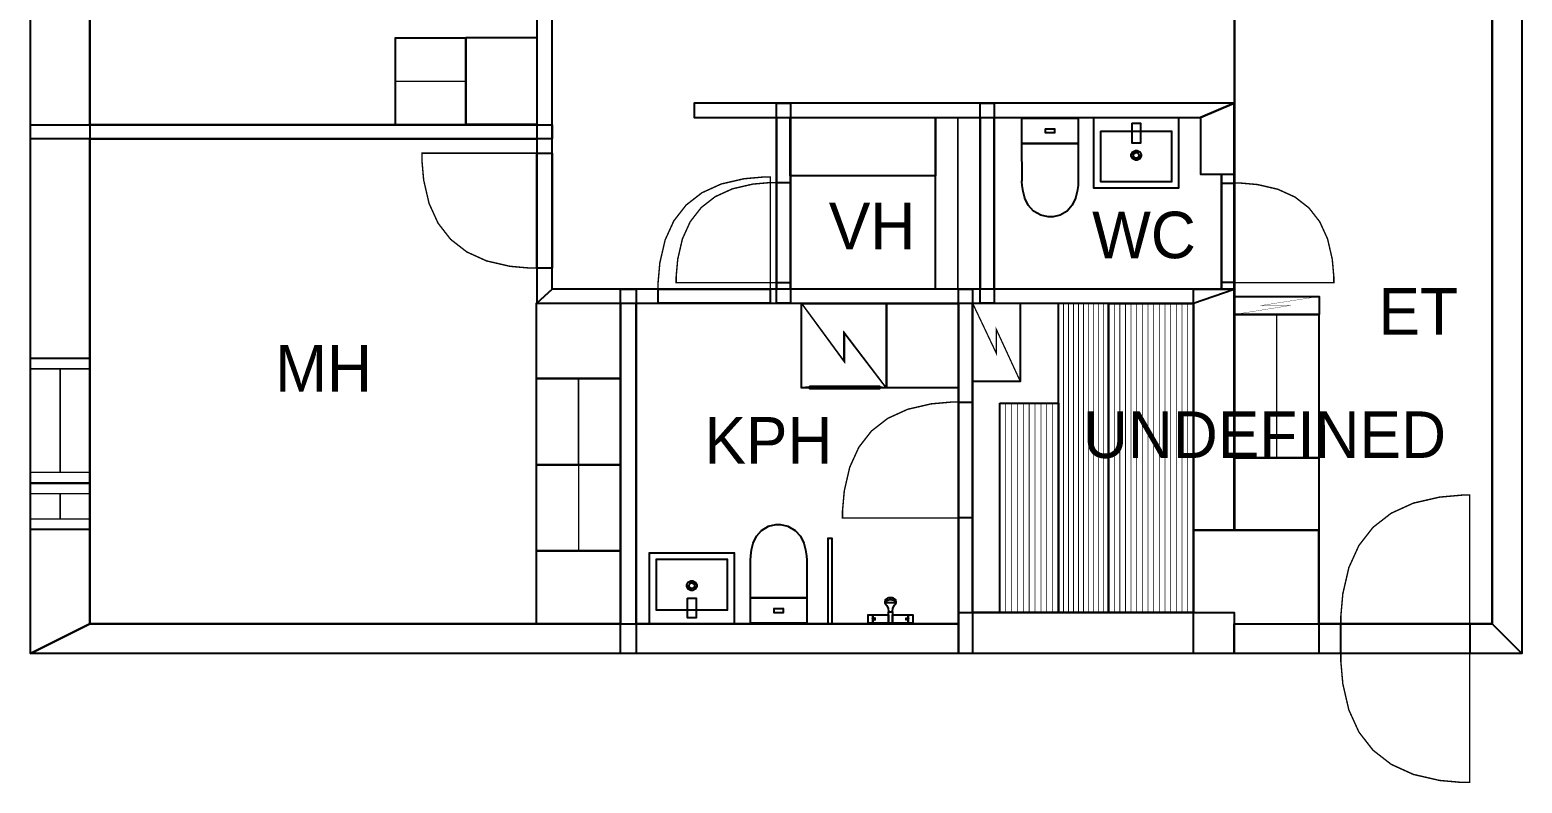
# Model space of a CAD drawing. Extents: x 0.4 to 11.5, y 0 to 12.5.
# Drawn here: x 0.43 to 11.45, y 0 to 5.57 of the extents above; entities that cross this region are included whole.
import ezdxf

# ---------------------------------------------------------------- set-up
doc = ezdxf.new("R2010")
doc.units = 0
doc.layers.get('0').update_dxf_attribs({"linetype": 'CONTINUOUS'})

msp = doc.modelspace()

# ---------------------------------------------------------------- linework, layer by layer
at = {"color": 0}
for points, const_width in [([(0.438043, 0.957411), (0.438043, 10.4467), (0.875543, 9.905), (0.875543, 1.17616), (0.438043, 0.957411)], 0.002083), ([(4.29096, 3.64968), (4.29096, 10.4467), (4.1774, 10.4467), (4.1774, 3.54551), (4.29096, 3.64968)], 0.002083), ([(11.4511, 5.96376), (11.4511, 0.957411), (11.2323, 1.17616), (11.2323, 5.96376), (11.4511, 5.96376)], 0.002083), ([(3.13249, 5.50672), (3.65272, 5.50672), (3.65272, 4.86453), (3.13249, 4.86453), (3.13249, 5.50672)], 0.010417), ([(3.65267, 5.50825), (4.17703, 5.50825), (4.17703, 4.86583), (3.65267, 4.86583), (3.65267, 5.50825)], 0.010417), ([(9.32742, 5.02274), (5.33789, 5.02274), (5.33789, 4.91857), (9.07731, 4.91857), (9.32742, 5.02274)], 0.002083), ([(5.94575, 5.02274), (6.04992, 5.02274), (6.04992, 3.54551), (5.94575, 3.54551), (5.94575, 5.02274)], 0.002083), ([(7.45144, 5.02274), (7.55561, 5.02274), (7.55561, 3.54551), (7.45144, 3.54551), (7.45144, 5.02274)], 0.002083), ([(9.32742, 4.5), (9.32742, 5.02274), (9.07731, 4.91857), (9.07731, 4.5), (9.32742, 4.5)], 0.002083), ([(0.438043, 4.86458), (4.29096, 4.86458), (4.29096, 4.76042), (0.438043, 4.76042), (0.438043, 4.86458)], 0.002083), ([(6.04904, 4.91775), (7.12131, 4.91775), (7.12131, 4.48671), (6.04904, 4.48671), (6.04904, 4.91775)], 0.010417), ([(7.12136, 4.91857), (7.12136, 3.64942), (7.45096, 3.64942), (7.45096, 4.91857), (7.12136, 4.91857)], 0.010417), ([(7.759, 4.91336), (8.17551, 4.91336), (8.17551, 4.72607), (7.759, 4.72607), (7.759, 4.91336)], 0.010417), ([(8.29118, 4.91857), (8.91618, 4.91857), (8.91618, 4.39626), (8.29118, 4.39626), (8.29118, 4.91857)], 0.010417), ([(8.57243, 4.875), (8.63493, 4.875), (8.63493, 4.72917), (8.57243, 4.72917), (8.57243, 4.875)], 0.010417), ([(7.93414, 4.8355), (8.00037, 4.8355), (8.00037, 4.80393), (7.93414, 4.80393), (7.93414, 4.8355)], 0.010417), ([(8.34326, 4.81754), (8.8641, 4.81754), (8.8641, 4.44243), (8.34326, 4.44243), (8.34326, 4.81754)], 0.010417), ([(4.1774, 3.80533), (4.12761, 3.80533), (3.97831, 3.81863), (3.80578, 3.85846), (3.65978, 3.92481), (3.54036, 4.01768), (3.44743, 4.13715), (3.38108, 4.2831), (3.34125, 4.45562), (3.32801, 4.60493), (3.32801, 4.65468), (4.1774, 4.65468), (4.1774, 3.80533)], 0.010417), ([(4.1774, 4.65468), (4.29096, 4.65468), (4.29096, 3.80533), (4.1774, 3.80533), (4.1774, 4.65468)], 0.010417), ([(4.1774, 4.65468), (4.29096, 4.65468), (4.29096, 3.80533), (4.1774, 3.80533), (4.1774, 4.65468)], 0.010417), ([(8.17551, 4.45779), (8.17551, 4.45779), (8.17557, 4.44607), (8.17393, 4.4151), (8.16781, 4.37125), (8.1544, 4.32101), (8.13086, 4.27078), (8.0944, 4.22694), (8.04221, 4.19596), (7.98915, 4.18419), (7.97151, 4.18419), (7.95318, 4.18419), (7.89833, 4.19596), (7.84429, 4.22694), (7.80647, 4.27078), (7.78201, 4.32101), (7.76801, 4.37125), (7.76161, 4.4151), (7.75988, 4.44607), (7.75999, 4.45779), (7.75999, 4.45779), (7.75896, 4.72607), (8.17551, 4.72607), (8.17551, 4.45779)], 0.010417), ([(8.64014, 4.63824), (8.64014, 4.63183), (8.62944, 4.61247), (8.61008, 4.60178), (8.60368, 4.60178), (8.59722, 4.60178), (8.57785, 4.61247), (8.56722, 4.63183), (8.56722, 4.63824), (8.56722, 4.64469), (8.57785, 4.66407), (8.59722, 4.67469), (8.60368, 4.67469), (8.61008, 4.67469), (8.62944, 4.66407), (8.64014, 4.64469), (8.64014, 4.63824)], 0.008333), ([(8.62451, 4.63824), (8.62451, 4.6346), (8.61838, 4.62354), (8.60732, 4.6174), (8.60368, 4.6174), (8.59999, 4.6174), (8.58892, 4.62354), (8.58285, 4.6346), (8.58285, 4.63824), (8.58285, 4.64193), (8.58892, 4.653), (8.59999, 4.65907), (8.60368, 4.65907), (8.60732, 4.65907), (8.61838, 4.653), (8.62451, 4.64193), (8.62451, 4.63824)], 0.008333), ([(5.07238, 3.64968), (5.07238, 3.69829), (5.08529, 3.84397), (5.12414, 4.01232), (5.18892, 4.15474), (5.27957, 4.27126), (5.39611, 4.36193), (5.53851, 4.42671), (5.70687, 4.46556), (5.85254, 4.47846), (5.90115, 4.47846), (5.90115, 3.64968), (5.07238, 3.64968)], 0.010417), ([(5.94575, 4.4375), (5.90235, 4.4375), (5.77229, 4.42594), (5.62201, 4.39128), (5.49485, 4.3335), (5.39079, 4.25256), (5.30985, 4.14849), (5.25206, 4.02132), (5.21739, 3.87104), (5.20583, 3.741), (5.20583, 3.6976), (5.94575, 3.6976), (5.94575, 4.4375)], 0.010417), ([(5.94575, 4.4375), (6.04992, 4.4375), (6.04992, 3.69749), (5.94575, 3.69749), (5.94575, 4.4375)], 0.010417), ([(5.94575, 4.4375), (6.04992, 4.4375), (6.04992, 3.69749), (5.94575, 3.69749), (5.94575, 4.4375)], 0.010417), ([(9.23367, 4.43397), (9.32742, 4.43397), (9.32742, 3.69857), (9.23367, 3.69857), (9.23367, 4.43397)], 0.010417), ([(9.23367, 4.43397), (9.32742, 4.43397), (9.32742, 3.69857), (9.23367, 3.69857), (9.23367, 4.43397)], 0.010417), ([(9.23367, 4.5), (9.32742, 4.5), (9.32742, 3.64968), (9.23367, 3.64968), (9.23367, 4.5)], 0.002083), ([(9.32742, 4.43397), (9.3705, 4.43397), (9.49972, 4.42253), (9.64914, 4.38803), (9.7755, 4.33057), (9.87896, 4.25011), (9.95936, 4.14671), (10.0168, 4.02035), (10.0513, 3.87093), (10.0628, 3.74169), (10.0628, 3.69857), (9.32742, 3.69857), (9.32742, 4.43397)], 0.010417), ([(9.32742, 3.64968), (4.29096, 3.64968), (4.1774, 3.54551), (9.02533, 3.54551), (9.32742, 3.64968)], 0.002083), ([(4.79551, 3.64968), (4.9101, 3.64968), (4.9101, 0.957411), (4.79551, 0.957411), (4.79551, 3.64968)], 0.002083), ([(5.07238, 3.64968), (5.90115, 3.64968), (5.90115, 3.54551), (5.07238, 3.54551), (5.07238, 3.64968)], 0.010417), ([(5.07238, 3.64968), (5.90115, 3.64968), (5.90115, 3.54551), (5.07238, 3.54551), (5.07238, 3.64968)], 0.010417), ([(7.29042, 3.64968), (7.39458, 3.64968), (7.39458, 0.957411), (7.29042, 0.957411), (7.29042, 3.64968)], 0.002083), ([(9.02533, 3.64968), (9.32742, 3.64968), (9.32742, 1.86811), (9.02533, 1.86811), (9.02533, 3.64968)], 0.002083), ([(4.17367, 3.54557), (4.17367, 2.99024), (4.79417, 2.99024), (4.79417, 3.54557), (4.17367, 3.54557)], 0.010417), ([(6.13162, 3.54476), (6.75662, 3.54476), (6.75662, 2.91976), (6.13162, 2.91976), (6.13162, 3.54476)], 0.010417), ([(6.13162, 3.54476), (6.75662, 3.54476), (6.75662, 2.91976), (6.13162, 2.91976), (6.13162, 3.54476)], 0.010417), ([(6.76183, 3.54476), (7.29047, 3.54476), (7.29047, 2.91976), (6.76183, 2.91976), (6.76183, 3.54476)], 0.010417), ([(7.39524, 3.54557), (7.39524, 2.96799), (7.74744, 2.96799), (7.74744, 3.54557), (7.39524, 3.54557)], 0.009626), ([(8.02929, 3.54546), (8.02929, 1.26009), (8.39919, 1.26009), (8.39919, 3.54546), (8.02929, 3.54546)], 0.010417), ([(8.39919, 3.54492), (8.39919, 1.26004), (9.02419, 1.26004), (9.02419, 3.54492), (8.39919, 3.54492)], 0.010417), ([(9.32856, 3.59592), (9.32856, 3.46311), (9.95356, 3.46311), (9.95356, 3.59592), (9.32856, 3.59592)], 0.002214), ([(9.32807, 3.46311), (9.32807, 2.403), (9.95307, 2.403), (9.95307, 3.46311), (9.32807, 3.46311)], 0.010417), ([(0.438043, 3.13938), (0.875543, 3.13938), (0.875543, 2.2175), (0.438043, 2.2175), (0.438043, 3.13938)], 0.010417), ([(0.438043, 3.13938), (0.875543, 3.13938), (0.875543, 2.2175), (0.438043, 2.2175), (0.438043, 3.13938)], 0.010417), ([(4.17449, 2.99029), (4.17449, 2.35297), (4.79497, 2.35297), (4.79497, 2.99029), (4.17449, 2.99029)], 0.010417), ([(6.192, 2.93224), (6.7066, 2.93224), (6.7066, 2.91456), (6.192, 2.91456), (6.192, 2.93224)], 0.010417), ([(7.29042, 2.81575), (7.24024, 2.81575), (7.08968, 2.8024), (6.91581, 2.76226), (6.76861, 2.69536), (6.64822, 2.60172), (6.55458, 2.48128), (6.48768, 2.33415), (6.44754, 2.16021), (6.43419, 2.00965), (6.43419, 1.95947), (7.29042, 1.95947), (7.29042, 2.81575)], 0.010417), ([(7.29042, 2.81575), (7.39458, 2.81575), (7.39458, 1.95936), (7.29042, 1.95936), (7.29042, 2.81575)], 0.010417), ([(7.29042, 2.81575), (7.39458, 2.81575), (7.39458, 1.95936), (7.29042, 1.95936), (7.29042, 2.81575)], 0.010417), ([(7.59662, 2.80658), (7.59662, 1.26004), (8.02929, 1.26004), (8.02929, 2.80658), (7.59662, 2.80658)], 0.010417), ([(4.17497, 2.35297), (4.17497, 1.71571), (4.79546, 1.71571), (4.79546, 2.35297), (4.17497, 2.35297)], 0.010417), ([(9.3279, 2.403), (9.3279, 1.86632), (9.9529, 1.86632), (9.9529, 2.403), (9.3279, 2.403)], 0.010417), ([(0.438043, 2.2175), (0.875543, 2.2175), (0.875543, 1.87364), (0.438043, 1.87364), (0.438043, 2.2175)], 0.010417), ([(0.438043, 2.2175), (0.875543, 2.2175), (0.875543, 1.87364), (0.438043, 1.87364), (0.438043, 2.2175)], 0.010417), ([(10.1144, 1.17616), (10.1144, 1.23199), (10.1292, 1.39931), (10.1738, 1.59272), (10.2482, 1.75635), (10.3524, 1.89025), (10.4863, 1.99442), (10.6499, 2.06879), (10.8433, 2.11339), (11.0106, 2.12825), (11.0665, 2.12825), (11.0665, 1.17616), (10.1144, 1.17616)], 0.010417), ([(5.75467, 1.63693), (5.75467, 1.63693), (5.75456, 1.64871), (5.75618, 1.67969), (5.76232, 1.72353), (5.77572, 1.77376), (5.79926, 1.824), (5.83572, 1.86783), (5.88792, 1.89882), (5.94097, 1.91054), (5.95865, 1.91054), (5.97694, 1.91054), (6.03179, 1.89882), (6.08583, 1.86783), (6.12364, 1.824), (6.14811, 1.77376), (6.16211, 1.72353), (6.16851, 1.67969), (6.17025, 1.64871), (6.17019, 1.63693), (6.17019, 1.63693), (6.17122, 1.36865), (5.75467, 1.36865), (5.75467, 1.63693)], 0.010417), ([(6.32856, 1.81108), (6.3546, 1.81108), (6.3546, 1.17616), (6.32856, 1.17616), (6.32856, 1.81108)], 0.010417), ([(6.32856, 1.81108), (6.3546, 1.81108), (6.3546, 1.17616), (6.32856, 1.17616), (6.32856, 1.81108)], 0.010417), ([(9.02533, 1.86811), (9.95269, 1.86811), (9.95269, 0.957411), (9.02533, 0.957411), (9.02533, 1.86811)], 0.002083), ([(4.17432, 1.71571), (4.17432, 1.17676), (4.79482, 1.17676), (4.79482, 1.71571), (4.17432, 1.71571)], 0.010417), ([(5.00786, 1.70258), (5.63514, 1.70258), (5.63514, 1.17698), (5.00786, 1.17698), (5.00786, 1.70258)], 0.010417), ([(5.06011, 1.65614), (5.58285, 1.65614), (5.58285, 1.27799), (5.06011, 1.27799), (5.06011, 1.65614)], 0.010417), ([(5.28504, 1.45904), (5.28504, 1.4655), (5.29568, 1.48486), (5.31506, 1.4955), (5.3215, 1.4955), (5.3279, 1.4955), (5.34728, 1.48486), (5.35796, 1.4655), (5.35796, 1.45904), (5.35796, 1.45264), (5.34728, 1.43326), (5.3279, 1.42258), (5.3215, 1.42258), (5.31506, 1.42258), (5.29568, 1.43326), (5.28504, 1.45264), (5.28504, 1.45904)], 0.008333), ([(5.30067, 1.45904), (5.30067, 1.46272), (5.30675, 1.47379), (5.31782, 1.47988), (5.3215, 1.47988), (5.32514, 1.47988), (5.33621, 1.47379), (5.34233, 1.46272), (5.34233, 1.45904), (5.34233, 1.4554), (5.33621, 1.44433), (5.32514, 1.43821), (5.3215, 1.43821), (5.31782, 1.43821), (5.30675, 1.44433), (5.30067, 1.4554), (5.30067, 1.45904)], 0.008333), ([(5.29036, 1.36654), (5.35286, 1.36654), (5.35286, 1.2207), (5.29036, 1.2207), (5.29036, 1.36654)], 0.010417), ([(5.75467, 1.36865), (6.17122, 1.36865), (6.17122, 1.18137), (5.75467, 1.18137), (5.75467, 1.36865)], 0.010417), ([(5.92979, 1.2908), (5.99604, 1.2908), (5.99604, 1.25922), (5.92979, 1.25922), (5.92979, 1.2908)], 0.010417), ([(6.62337, 1.2449), (6.65881, 1.2449), (6.65881, 1.18137), (6.62337, 1.18137), (6.62337, 1.2449)], 0.010417), ([(6.65881, 1.21365), (6.662, 1.21246), (6.67165, 1.2086), (6.67443, 1.20741), (6.67443, 1.20741), (6.67443, 1.20888), (6.67443, 1.21316), (6.67443, 1.21745), (6.67443, 1.21886), (6.67443, 1.21886), (6.67204, 1.21821), (6.66206, 1.21484), (6.65881, 1.21365)], 0.010417), ([(6.65776, 1.2449), (6.77442, 1.2449), (6.77442, 1.18137), (6.65776, 1.18137), (6.65776, 1.2449)], 0.010417), ([(6.80251, 1.18137), (6.77442, 1.18137), (6.77442, 1.2647), (6.78142, 1.2647), (6.79719, 1.2647), (6.80251, 1.2647), (6.80251, 1.24387), (6.80251, 1.19699), (6.80251, 1.18137)], 0.010417), ([(6.80251, 1.2449), (6.91922, 1.2449), (6.91922, 1.18137), (6.80251, 1.18137), (6.80251, 1.2449)], 0.010417), ([(6.91922, 1.21365), (6.91596, 1.21246), (6.90631, 1.2086), (6.9036, 1.20741), (6.9036, 1.20741), (6.9036, 1.20888), (6.9036, 1.21316), (6.9036, 1.21745), (6.9036, 1.21886), (6.9036, 1.21886), (6.90593, 1.21821), (6.9159, 1.21484), (6.91922, 1.21365)], 0.010417), ([(6.91922, 1.2449), (6.95253, 1.2449), (6.95253, 1.18137), (6.91922, 1.18137), (6.91922, 1.2449)], 0.010417), ([(7.29042, 1.25998), (9.32742, 1.25998), (9.32742, 0.957411), (7.29042, 0.957411), (7.29042, 1.25998)], 0.002083), ([(7.29042, 0.957411), (0.438043, 0.957411), (0.875543, 1.17616), (7.29042, 1.17616), (7.29042, 0.957411)], 0.002083), ([(11.4511, 0.957411), (9.32742, 0.957411), (9.32742, 1.17616), (11.2323, 1.17616), (11.4511, 0.957411)], 0.002083), ([(10.1144, 1.17616), (11.0665, 1.17616), (11.0665, 0.957411), (10.1144, 0.957411), (10.1144, 1.17616)], 0.010417), ([(10.1144, 1.17616), (11.0665, 1.17616), (11.0665, 0.957411), (10.1144, 0.957411), (10.1144, 1.17616)], 0.010417), ([(10.1144, 0.957411), (10.1144, 0.901639), (10.1292, 0.734321), (10.1738, 0.540907), (10.2482, 0.377279), (10.3524, 0.243381), (10.4863, 0.139214), (10.6499, 0.064833), (10.8433, 0.020237), (11.0106, 0.005317), (11.0665, 0.005317), (11.0665, 0.957411), (10.1144, 0.957411)], 0.010417)]:
    msp.add_lwpolyline(points, close=True, dxfattribs=dict(at, const_width=const_width))
for points in [[(0.438043, 0.957411), (0.438043, 10.4467), (0.875543, 9.905), (0.875543, 1.17616), (0.438043, 0.957411)], [(4.29096, 3.64968), (4.29096, 10.4467), (4.1774, 10.4467), (4.1774, 3.54551), (4.29096, 3.64968)], [(11.4511, 5.96376), (11.4511, 0.957411), (11.2323, 1.17616), (11.2323, 5.96376), (11.4511, 5.96376)], [(9.32742, 5.02274), (5.33789, 5.02274), (5.33789, 4.91857), (9.07731, 4.91857), (9.32742, 5.02274)], [(5.94575, 5.02274), (6.04992, 5.02274), (6.04992, 3.54551), (5.94575, 3.54551), (5.94575, 5.02274)], [(7.45144, 5.02274), (7.55561, 5.02274), (7.55561, 3.54551), (7.45144, 3.54551), (7.45144, 5.02274)], [(9.32742, 4.5), (9.32742, 5.02274), (9.07731, 4.91857), (9.07731, 4.5), (9.32742, 4.5)], [(0.438043, 4.86458), (4.29096, 4.86458), (4.29096, 4.76042), (0.438043, 4.76042), (0.438043, 4.86458)], [(9.23367, 4.5), (9.32742, 4.5), (9.32742, 3.64968), (9.23367, 3.64968), (9.23367, 4.5)], [(9.32742, 3.64968), (4.29096, 3.64968), (4.1774, 3.54551), (9.02533, 3.54551), (9.32742, 3.64968)], [(4.79551, 3.64968), (4.9101, 3.64968), (4.9101, 0.957411), (4.79551, 0.957411), (4.79551, 3.64968)], [(7.29042, 3.64968), (7.39458, 3.64968), (7.39458, 0.957411), (7.29042, 0.957411), (7.29042, 3.64968)], [(9.02533, 3.64968), (9.32742, 3.64968), (9.32742, 1.86811), (9.02533, 1.86811), (9.02533, 3.64968)], [(9.02533, 1.86811), (9.95269, 1.86811), (9.95269, 0.957411), (9.02533, 0.957411), (9.02533, 1.86811)], [(7.29042, 1.25998), (9.32742, 1.25998), (9.32742, 0.957411), (7.29042, 0.957411), (7.29042, 1.25998)], [(7.29042, 0.957411), (0.438043, 0.957411), (0.875543, 1.17616), (7.29042, 1.17616), (7.29042, 0.957411)], [(11.4511, 0.957411), (9.32742, 0.957411), (9.32742, 1.17616), (11.2323, 1.17616), (11.4511, 0.957411)]]:
    msp.add_lwpolyline(points, close=True, dxfattribs=at)
at = {"color": 7, "const_width": 0.002083}
for points in [[(8.18083, 5.96376), (9.32856, 5.96376), (9.32856, 1.86811), (9.32742, 1.86811), (9.32742, 5.02274), (5.33789, 5.02274), (5.33789, 4.91857), (5.94575, 4.91857), (5.94575, 3.64968), (4.29096, 3.64968), (4.29096, 9.905), (8.18083, 9.905), (8.18083, 5.96376)], [(0.875543, 7.32497), (4.1774, 7.32497), (4.1774, 4.86458), (0.875543, 4.86458), (0.875543, 7.32497)], [(11.2323, 1.17616), (9.95269, 1.17616), (9.95269, 1.86811), (9.32856, 1.86811), (9.32856, 5.96376), (11.2323, 5.96376), (11.2323, 1.17616)], [(6.04992, 4.91857), (7.45144, 4.91857), (7.45144, 3.64968), (6.04992, 3.64968), (6.04992, 4.91857)], [(9.07731, 4.5), (9.23367, 4.5), (9.23367, 3.64968), (7.55561, 3.64968), (7.55561, 4.91857), (9.07731, 4.91857), (9.07731, 4.5)], [(4.1774, 3.54551), (4.79551, 3.54551), (4.79551, 1.17616), (0.875543, 1.17616), (0.875543, 4.76042), (4.1774, 4.76042), (4.1774, 3.54551)], [(4.9101, 3.54551), (7.29042, 3.54551), (7.29042, 1.17616), (4.9101, 1.17616), (4.9101, 3.54551)], [(7.39458, 3.54551), (9.02533, 3.54551), (9.02533, 1.25998), (7.39458, 1.25998), (7.39458, 3.54551)]]:
    msp.add_lwpolyline(points, close=True, dxfattribs=at)
at = {"color": 7}
for points in [[(8.18083, 5.96376), (9.32856, 5.96376), (9.32856, 1.86811), (9.32742, 1.86811), (9.32742, 5.02274), (5.33789, 5.02274), (5.33789, 4.91857), (5.94575, 4.91857), (5.94575, 3.64968), (4.29096, 3.64968), (4.29096, 9.905), (8.18083, 9.905), (8.18083, 5.96376)], [(0.875543, 7.32497), (4.1774, 7.32497), (4.1774, 4.86458), (0.875543, 4.86458), (0.875543, 7.32497)], [(11.2323, 1.17616), (9.95269, 1.17616), (9.95269, 1.86811), (9.32856, 1.86811), (9.32856, 5.96376), (11.2323, 5.96376), (11.2323, 1.17616)], [(3.13249, 5.50672), (3.65272, 5.50672), (3.65272, 4.86453), (3.13249, 4.86453), (3.13249, 5.50672)], [(3.65267, 5.50825), (4.17703, 5.50825), (4.17703, 4.86583), (3.65267, 4.86583), (3.65267, 5.50825)], [(6.04904, 4.91775), (7.12131, 4.91775), (7.12131, 4.48671), (6.04904, 4.48671), (6.04904, 4.91775)], [(6.04992, 4.91857), (7.45144, 4.91857), (7.45144, 3.64968), (6.04992, 3.64968), (6.04992, 4.91857)], [(7.12136, 4.91857), (7.45096, 4.91857), (7.45096, 3.64942), (7.12136, 3.64942), (7.12136, 4.91857)], [(9.07731, 4.5), (9.23367, 4.5), (9.23367, 3.64968), (7.55561, 3.64968), (7.55561, 4.91857), (9.07731, 4.91857), (9.07731, 4.5)], [(7.759, 4.91336), (8.17551, 4.91336), (8.17551, 4.72607), (7.759, 4.72607), (7.759, 4.91336)], [(8.29118, 4.91857), (8.91618, 4.91857), (8.91618, 4.39626), (8.29118, 4.39626), (8.29118, 4.91857)], [(8.57243, 4.875), (8.63493, 4.875), (8.63493, 4.72917), (8.57243, 4.72917), (8.57243, 4.875)], [(4.1774, 3.54551), (4.79551, 3.54551), (4.79551, 1.17616), (0.875543, 1.17616), (0.875543, 4.76042), (4.1774, 4.76042), (4.1774, 3.54551)], [(7.93414, 4.8355), (8.00037, 4.8355), (8.00037, 4.80393), (7.93414, 4.80393), (7.93414, 4.8355)], [(8.34326, 4.81754), (8.8641, 4.81754), (8.8641, 4.44243), (8.34326, 4.44243), (8.34326, 4.81754)], [(4.1774, 4.65468), (4.29096, 4.65468), (4.29096, 3.80533), (4.1774, 3.80533), (4.1774, 4.65468)], [(4.1774, 4.65468), (4.29096, 4.65468), (4.29096, 3.80533), (4.1774, 3.80533), (4.1774, 4.65468)], [(8.17551, 4.45779), (8.17551, 4.45779), (8.17557, 4.44607), (8.17393, 4.4151), (8.16781, 4.37125), (8.1544, 4.32101), (8.13086, 4.27078), (8.0944, 4.22694), (8.04221, 4.19596), (7.98915, 4.18419), (7.97151, 4.18419), (7.95318, 4.18419), (7.89833, 4.19596), (7.84429, 4.22694), (7.80647, 4.27078), (7.78201, 4.32101), (7.76801, 4.37125), (7.76161, 4.4151), (7.75988, 4.44607), (7.75999, 4.45779), (7.75999, 4.45779), (7.75896, 4.72607), (8.17551, 4.72607), (8.17551, 4.45779)], [(8.64014, 4.63824), (8.64014, 4.63183), (8.62944, 4.61247), (8.61008, 4.60178), (8.60368, 4.60178), (8.59722, 4.60178), (8.57785, 4.61247), (8.56722, 4.63183), (8.56722, 4.63824), (8.56722, 4.64469), (8.57785, 4.66407), (8.59722, 4.67469), (8.60368, 4.67469), (8.61008, 4.67469), (8.62944, 4.66407), (8.64014, 4.64469), (8.64014, 4.63824)], [(8.62451, 4.63824), (8.62451, 4.6346), (8.61838, 4.62354), (8.60732, 4.6174), (8.60368, 4.6174), (8.59999, 4.6174), (8.58892, 4.62354), (8.58285, 4.6346), (8.58285, 4.63824), (8.58285, 4.64193), (8.58892, 4.653), (8.59999, 4.65907), (8.60368, 4.65907), (8.60732, 4.65907), (8.61838, 4.653), (8.62451, 4.64193), (8.62451, 4.63824)], [(5.94575, 4.4375), (6.04992, 4.4375), (6.04992, 3.69749), (5.94575, 3.69749), (5.94575, 4.4375)], [(5.94575, 4.4375), (6.04992, 4.4375), (6.04992, 3.69749), (5.94575, 3.69749), (5.94575, 4.4375)], [(9.23367, 4.43397), (9.32742, 4.43397), (9.32742, 3.69857), (9.23367, 3.69857), (9.23367, 4.43397)], [(9.23367, 4.43397), (9.32742, 4.43397), (9.32742, 3.69857), (9.23367, 3.69857), (9.23367, 4.43397)], [(5.07238, 3.64968), (5.90115, 3.64968), (5.90115, 3.54551), (5.07238, 3.54551), (5.07238, 3.64968)], [(5.07238, 3.64968), (5.90115, 3.64968), (5.90115, 3.54551), (5.07238, 3.54551), (5.07238, 3.64968)], [(4.17367, 3.54557), (4.79417, 3.54557), (4.79417, 2.99024), (4.17367, 2.99024), (4.17367, 3.54557)], [(4.9101, 3.54551), (7.29042, 3.54551), (7.29042, 1.17616), (4.9101, 1.17616), (4.9101, 3.54551)], [(6.13162, 3.54476), (6.75662, 3.54476), (6.75662, 2.91976), (6.13162, 2.91976), (6.13162, 3.54476)], [(6.13162, 3.54476), (6.75662, 3.54476), (6.75662, 2.91976), (6.13162, 2.91976), (6.13162, 3.54476)], [(6.76183, 3.54476), (7.29047, 3.54476), (7.29047, 2.91976), (6.76183, 2.91976), (6.76183, 3.54476)], [(7.39458, 3.54551), (9.02533, 3.54551), (9.02533, 1.25998), (7.39458, 1.25998), (7.39458, 3.54551)], [(7.39524, 3.54557), (7.74744, 3.54557), (7.74744, 2.96799), (7.39524, 2.96799), (7.39524, 3.54557)], [(8.02929, 3.54546), (8.39919, 3.54546), (8.39919, 1.26009), (8.02929, 1.26009), (8.02929, 3.54546)], [(8.39919, 3.54492), (9.02419, 3.54492), (9.02419, 1.26004), (8.39919, 1.26004), (8.39919, 3.54492)], [(9.32856, 3.59592), (9.95356, 3.59592), (9.95356, 3.46311), (9.32856, 3.46311), (9.32856, 3.59592)], [(9.32807, 3.46311), (9.95307, 3.46311), (9.95307, 2.403), (9.32807, 2.403), (9.32807, 3.46311)], [(0.438043, 3.13938), (0.875543, 3.13938), (0.875543, 2.2175), (0.438043, 2.2175), (0.438043, 3.13938)], [(0.438043, 3.13938), (0.875543, 3.13938), (0.875543, 2.2175), (0.438043, 2.2175), (0.438043, 3.13938)], [(4.17449, 2.99029), (4.79497, 2.99029), (4.79497, 2.35297), (4.17449, 2.35297), (4.17449, 2.99029)], [(6.192, 2.93224), (6.7066, 2.93224), (6.7066, 2.91456), (6.192, 2.91456), (6.192, 2.93224)], [(7.29042, 2.81575), (7.39458, 2.81575), (7.39458, 1.95936), (7.29042, 1.95936), (7.29042, 2.81575)], [(7.29042, 2.81575), (7.39458, 2.81575), (7.39458, 1.95936), (7.29042, 1.95936), (7.29042, 2.81575)], [(7.59662, 2.80658), (8.02929, 2.80658), (8.02929, 1.26004), (7.59662, 1.26004), (7.59662, 2.80658)], [(4.17497, 2.35297), (4.79546, 2.35297), (4.79546, 1.71571), (4.17497, 1.71571), (4.17497, 2.35297)], [(9.3279, 2.403), (9.9529, 2.403), (9.9529, 1.86632), (9.3279, 1.86632), (9.3279, 2.403)], [(0.438043, 2.2175), (0.875543, 2.2175), (0.875543, 1.87364), (0.438043, 1.87364), (0.438043, 2.2175)], [(0.438043, 2.2175), (0.875543, 2.2175), (0.875543, 1.87364), (0.438043, 1.87364), (0.438043, 2.2175)], [(5.75467, 1.63693), (5.75467, 1.63693), (5.75456, 1.64871), (5.75618, 1.67969), (5.76232, 1.72353), (5.77572, 1.77376), (5.79926, 1.824), (5.83572, 1.86783), (5.88792, 1.89882), (5.94097, 1.91054), (5.95865, 1.91054), (5.97694, 1.91054), (6.03179, 1.89882), (6.08583, 1.86783), (6.12364, 1.824), (6.14811, 1.77376), (6.16211, 1.72353), (6.16851, 1.67969), (6.17025, 1.64871), (6.17019, 1.63693), (6.17019, 1.63693), (6.17122, 1.36865), (5.75467, 1.36865), (5.75467, 1.63693)], [(6.32856, 1.81108), (6.3546, 1.81108), (6.3546, 1.17616), (6.32856, 1.17616), (6.32856, 1.81108)], [(6.32856, 1.81108), (6.3546, 1.81108), (6.3546, 1.17616), (6.32856, 1.17616), (6.32856, 1.81108)], [(4.17432, 1.71571), (4.79482, 1.71571), (4.79482, 1.17676), (4.17432, 1.17676), (4.17432, 1.71571)], [(5.00786, 1.70258), (5.63514, 1.70258), (5.63514, 1.17698), (5.00786, 1.17698), (5.00786, 1.70258)], [(5.06011, 1.65614), (5.58285, 1.65614), (5.58285, 1.27799), (5.06011, 1.27799), (5.06011, 1.65614)], [(5.28504, 1.45904), (5.28504, 1.4655), (5.29568, 1.48486), (5.31506, 1.4955), (5.3215, 1.4955), (5.3279, 1.4955), (5.34728, 1.48486), (5.35796, 1.4655), (5.35796, 1.45904), (5.35796, 1.45264), (5.34728, 1.43326), (5.3279, 1.42258), (5.3215, 1.42258), (5.31506, 1.42258), (5.29568, 1.43326), (5.28504, 1.45264), (5.28504, 1.45904)], [(5.30067, 1.45904), (5.30067, 1.46272), (5.30675, 1.47379), (5.31782, 1.47988), (5.3215, 1.47988), (5.32514, 1.47988), (5.33621, 1.47379), (5.34233, 1.46272), (5.34233, 1.45904), (5.34233, 1.4554), (5.33621, 1.44433), (5.32514, 1.43821), (5.3215, 1.43821), (5.31782, 1.43821), (5.30675, 1.44433), (5.30067, 1.4554), (5.30067, 1.45904)], [(5.29036, 1.36654), (5.35286, 1.36654), (5.35286, 1.2207), (5.29036, 1.2207), (5.29036, 1.36654)], [(5.75467, 1.36865), (6.17122, 1.36865), (6.17122, 1.18137), (5.75467, 1.18137), (5.75467, 1.36865)], [(6.80251, 1.2647), (6.80251, 1.27105), (6.80615, 1.28998), (6.81608, 1.31239), (6.81922, 1.31679), (6.82026, 1.31836), (6.8304, 1.33295), (6.83068, 1.33447), (6.83117, 1.33735), (6.82699, 1.3539), (6.81033, 1.36681), (6.80464, 1.36784), (6.80333, 1.36811), (6.79178, 1.36887), (6.78797, 1.36887), (6.78901, 1.36887), (6.78483, 1.36887), (6.77365, 1.36811), (6.77235, 1.36784), (6.7666, 1.36681), (6.74989, 1.3539), (6.74576, 1.33735), (6.74631, 1.33447), (6.74653, 1.33295), (6.75667, 1.31836), (6.75776, 1.31679), (6.76085, 1.31239), (6.77072, 1.28998), (6.77442, 1.27105), (6.77442, 1.2647)], [(6.83068, 1.3355), (6.8304, 1.33605), (6.81853, 1.34625), (6.79476, 1.35531), (6.78689, 1.35531), (6.78065, 1.35509), (6.75797, 1.34581), (6.74681, 1.33605), (6.74631, 1.3355)], [(5.92979, 1.2908), (5.99604, 1.2908), (5.99604, 1.25922), (5.92979, 1.25922), (5.92979, 1.2908)], [(6.62337, 1.2449), (6.65881, 1.2449), (6.65881, 1.18137), (6.62337, 1.18137), (6.62337, 1.2449)], [(6.65776, 1.2449), (6.77442, 1.2449), (6.77442, 1.18137), (6.65776, 1.18137), (6.65776, 1.2449)], [(6.65881, 1.21365), (6.662, 1.21246), (6.67165, 1.2086), (6.67443, 1.20741), (6.67443, 1.20741), (6.67443, 1.20888), (6.67443, 1.21316), (6.67443, 1.21745), (6.67443, 1.21886), (6.67443, 1.21886), (6.67204, 1.21821), (6.66206, 1.21484), (6.65881, 1.21365)], [(6.80251, 1.18137), (6.77442, 1.18137), (6.77442, 1.2647), (6.78142, 1.2647), (6.79719, 1.2647), (6.80251, 1.2647), (6.80251, 1.24387), (6.80251, 1.19699), (6.80251, 1.18137)], [(6.80251, 1.2449), (6.91922, 1.2449), (6.91922, 1.18137), (6.80251, 1.18137), (6.80251, 1.2449)], [(6.91922, 1.21365), (6.91596, 1.21246), (6.90631, 1.2086), (6.9036, 1.20741), (6.9036, 1.20741), (6.9036, 1.20888), (6.9036, 1.21316), (6.9036, 1.21745), (6.9036, 1.21886), (6.9036, 1.21886), (6.90593, 1.21821), (6.9159, 1.21484), (6.91922, 1.21365)], [(6.91922, 1.2449), (6.95253, 1.2449), (6.95253, 1.18137), (6.91922, 1.18137), (6.91922, 1.2449)], [(10.1144, 1.17616), (11.0665, 1.17616), (11.0665, 0.957411), (10.1144, 0.957411), (10.1144, 1.17616)], [(10.1144, 1.17616), (11.0665, 1.17616), (11.0665, 0.957411), (10.1144, 0.957411), (10.1144, 1.17616)]]:
    msp.add_lwpolyline(points, close=True, dxfattribs=at)
at = {"color": 253}
for points, const_width in [([(3.65272, 5.18565), (3.13249, 5.18565)], 0.010417), ([(7.28614, 4.91857), (7.28614, 3.64936)], 0.010417), ([(8.06629, 3.54546), (8.06629, 1.26004)], 0.005208), ([(8.10331, 3.54546), (8.10331, 1.26004)], 0.005208), ([(8.14031, 3.54546), (8.14031, 1.26004)], 0.005208), ([(8.17725, 3.54546), (8.17725, 1.26004)], 0.005208), ([(8.21425, 3.54546), (8.21425, 1.26004)], 0.005208), ([(8.25125, 3.54546), (8.25125, 1.26004)], 0.005208), ([(8.28819, 3.54546), (8.28819, 1.26004)], 0.005208), ([(8.32519, 3.54546), (8.32519, 1.26004)], 0.005208), ([(8.36219, 3.54546), (8.36219, 1.26004)], 0.005208), ([(8.44086, 3.54492), (8.44086, 1.26009)], 0.005208), ([(8.48253, 3.54492), (8.48253, 1.26009)], 0.005208), ([(8.52419, 3.54492), (8.52419, 1.26009)], 0.005208), ([(8.56586, 3.54492), (8.56586, 1.26009)], 0.005208), ([(8.60753, 3.54492), (8.60753, 1.26009)], 0.005208), ([(8.64919, 3.54492), (8.64919, 1.26009)], 0.005208), ([(8.69086, 3.54492), (8.69086, 1.26009)], 0.005208), ([(8.73253, 3.54492), (8.73253, 1.26009)], 0.005208), ([(8.77419, 3.54492), (8.77419, 1.26009)], 0.005208), ([(8.81586, 3.54492), (8.81586, 1.26009)], 0.005208), ([(8.85753, 3.54492), (8.85753, 1.26009)], 0.005208), ([(8.89919, 3.54492), (8.89919, 1.26009)], 0.005208), ([(8.94086, 3.54492), (8.94086, 1.26009)], 0.005208), ([(8.98253, 3.54492), (8.98253, 1.26009)], 0.005208), ([(9.64057, 2.403), (9.64057, 3.46311)], 0.010417), ([(4.48469, 2.99029), (4.48469, 2.35297)], 0.010417), ([(7.63992, 2.80658), (7.63992, 1.26009)], 0.005208), ([(7.68317, 2.80658), (7.68317, 1.26009)], 0.005208), ([(7.72646, 2.80658), (7.72646, 1.26009)], 0.005208), ([(7.76969, 2.80658), (7.76969, 1.26009)], 0.005208), ([(7.81299, 2.80658), (7.81299, 1.26009)], 0.005208), ([(7.85622, 2.80658), (7.85622, 1.26009)], 0.005208), ([(7.89953, 2.80658), (7.89953, 1.26009)], 0.005208), ([(7.94276, 2.80658), (7.94276, 1.26009)], 0.005208), ([(7.98606, 2.80658), (7.98606, 1.26009)], 0.005208), ([(4.48519, 2.35297), (4.48519, 1.71571)], 0.010417)]:
    msp.add_lwpolyline(points, dxfattribs=dict(at, const_width=const_width))
at = {"color": 0}
for points, const_width in [([(6.13162, 3.54476), (6.44412, 3.11768), (6.44412, 3.32807), (6.75662, 2.91976)], 0.010417), ([(6.13683, 3.53956), (6.44933, 3.11421), (6.44933, 3.32742), (6.76183, 2.91558)], 0.010417), ([(7.74744, 2.96799), (7.57135, 3.35015), (7.57135, 3.17399), (7.39524, 3.54557)], 0.009626), ([(9.32856, 3.46311), (9.74311, 3.52974), (9.5306, 3.52974), (9.95356, 3.59571)], 0.002214), ([(0.438043, 3.06119), (0.875543, 3.06119)], 0.010417), ([(0.656793, 2.29563), (0.656793, 3.06119)], 0.010417), ([(6.15972, 2.926), (6.72846, 2.926)], 0.010417), ([(0.438043, 2.29563), (0.875543, 2.29563)], 0.010417), ([(0.438043, 2.13938), (0.875543, 2.13938)], 0.010417), ([(0.656793, 1.95176), (0.656793, 2.13938)], 0.010417), ([(0.438043, 1.95176), (0.875543, 1.95176)], 0.010417), ([(6.80251, 1.2647), (6.80251, 1.27105), (6.80615, 1.28998), (6.81608, 1.31239), (6.81922, 1.31679), (6.82026, 1.31836), (6.8304, 1.33295), (6.83068, 1.33447), (6.83117, 1.33735), (6.82699, 1.3539), (6.81033, 1.36681), (6.80464, 1.36784), (6.80333, 1.36811), (6.79178, 1.36887), (6.78797, 1.36887), (6.78901, 1.36887), (6.78483, 1.36887), (6.77365, 1.36811), (6.77235, 1.36784), (6.7666, 1.36681), (6.74989, 1.3539), (6.74576, 1.33735), (6.74631, 1.33447), (6.74653, 1.33295), (6.75667, 1.31836), (6.75776, 1.31679), (6.76085, 1.31239), (6.77072, 1.28998), (6.77442, 1.27105), (6.77442, 1.2647)], 0.010417), ([(6.83068, 1.3355), (6.8304, 1.33605), (6.81853, 1.34625), (6.79476, 1.35531), (6.78689, 1.35531), (6.78065, 1.35509), (6.75797, 1.34581), (6.74681, 1.33605), (6.74631, 1.3355)], 0.010417)]:
    msp.add_lwpolyline(points, dxfattribs=dict(at, const_width=const_width))

# ---------------------------------------------------------------- texts
for s, p in [('VH', (6.33333, 3.94417)), ('WC', (8.27775, 3.87838)), ('ET', (10.3928, 3.3134)), ('MH', (2.24475, 2.893)), ('KPH', (5.41481, 2.36086)), ('UNDEFINED', (8.20997, 2.40281))]:
    msp.add_text(s, height=0.34375, dxfattribs=at).set_placement(p)

doc.saveas('drawing.dxf')
